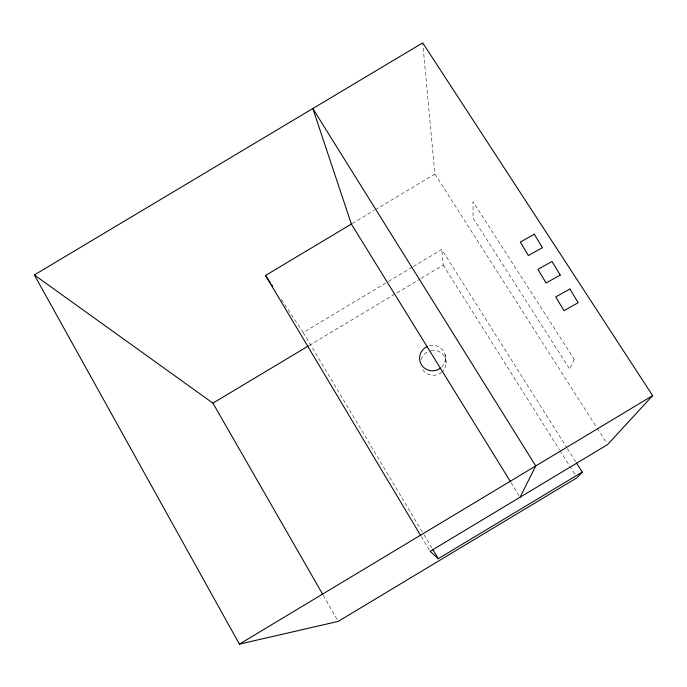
<?xml version="1.0" encoding="UTF-8"?>
<svg xmlns="http://www.w3.org/2000/svg" width="687" height="687" viewBox="0 0 687 687"><rect width="100%" height="100%" fill="white"/><g stroke="black" fill="none" stroke-linecap="round" stroke-linejoin="round"><path stroke-width="0.52" stroke-dasharray="3.44 2.58" d="M421.157 359.499L422.471 356.501A12.735 12.486 -11.8 0 1 430.26 350.722M441.638 367.116L443.742 364.479L445.073 361.405A13.001 12.735 -12.1 0 0 429.358 345.741M352.294 223.515L374.321 210.334M375.231 209.784L434.888 174.069L422.806 43.934M281.412 299.541L303.216 332.534L387.631 281.945M388.55 281.395L412.406 267.106M413.325 266.556L441.767 249.51L566.809 447.658M309.27 345.415L420.289 278.879M421.2 278.329L443.227 265.13L441.767 249.51M434.888 174.069L596.625 427.391M597.209 428.293L606.449 442.772M567.385 448.559L575.946 462.136M443.227 265.13L559.398 449.667M559.965 450.578L569.085 465.047M569.652 465.949L575.345 475M511.094 482.669L518.96 495.396M303.216 332.534L423.467 533.851M424.008 534.769L431.702 547.642M421.32 536.624L430.096 551.335M323.294 595.38L337.686 620.455M445.15 354.793L446.121 362.839M431.067 350.542A12.735 12.486 -11.8 0 1 445.657 366.077L444.343 369.091A12.735 12.486 -11.8 0 1 442.291 371.676M441.681 372.234A12.735 12.486 -11.8 0 1 422.29 368.988M574.177 359.224L569.815 369.228L473.051 218.097L473.034 201.72L574.177 359.224"/><path stroke-width="1.03" d="M520.085 497.216L535.74 465.932L312.825 108.537L351.375 224.065L510.535 481.759M582.224 472.089L577.054 477.714L338.219 621.383L239.385 644.131L34.35 274.955L422.711 42.869L652.65 395.635L607.6 444.575L430.096 551.335L438.289 558.677L582.224 472.089L576.522 463.038M440.324 368.086L438.916 369.134A13.001 12.735 -12.1 0 1 420.066 354.698C421.217 351.237 423.673 348.086 427.082 346.652M239.385 644.131L652.65 395.635M420.77 535.705L265.508 275.47L351.375 224.065M34.35 274.955L212.936 403.157L308.351 345.965M265.508 275.47L270.223 282.606M271.399 284.384L272.576 286.17M432.793 549.48L438.289 558.677M212.936 403.157L322.761 594.453M560.223 275.075L546.096 282.967L537.921 269.373L552.013 261.498L560.223 275.075M569.892 289.029L555.731 296.939L563.984 310.67L578.179 302.735L569.892 289.029M534.306 234.241L520.282 242.073L528.372 255.53L542.429 247.681L534.306 234.241"/></g></svg>
